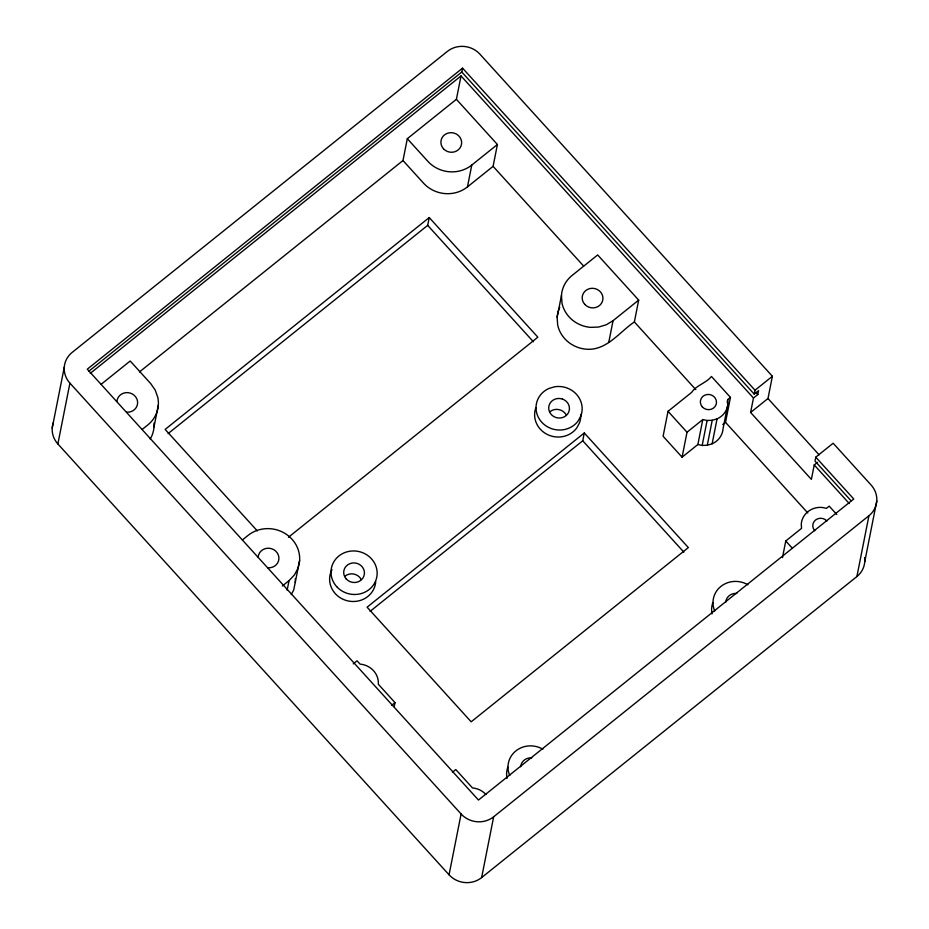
<?xml version="1.0" encoding="UTF-8"?>
<svg xmlns="http://www.w3.org/2000/svg" width="929" height="929" viewBox="0 0 929 929"><rect width="100%" height="100%" fill="white"/><g stroke="black" fill="none" stroke-linecap="round" stroke-linejoin="round"><path stroke-width="1.39" d="M52.221 428.037L64.264 367.21M864.597 557.516A23.132 21.727 11.2 0 1 856.898 576.549L481.628 877.591A23.132 21.727 11.2 0 1 449.055 874.804L57.877 443.946L69.919 383.131A23.132 21.727 11.2 0 1 72.102 352.451L447.372 51.409A23.132 21.727 11.2 0 1 479.945 54.196L772.382 376.291L767.981 398.518L750.609 412.453L811.377 479.387L814.234 464.953L817.485 462.34M154.017 426.91L158.336 405.079M287.154 590.159L289.047 580.602L294.412 574.97L298.023 568.176L299.614 560.686A31.226 29.322 11.2 0 0 282.358 531.992A31.226 29.322 11.2 0 0 248.02 535.429L242.446 539.9M291.288 594.537L293.703 590.008L299.614 560.686M139.443 371.948L402.989 160.531L407.308 138.7L456.394 99.322L461.028 75.934L753.465 398.03L750.609 412.453M168.126 433.588L427.688 225.352L429.233 217.56L537.856 337.192L288.443 537.276M461.794 72.032L462.561 68.142L755.01 390.226L754.232 394.128L461.794 72.032L88.778 371.275M402.989 160.531L423.496 183.118A31.226 29.322 11.2 0 0 467.461 186.892L471.781 165.06L497.41 144.506L456.394 99.322M467.461 186.892L493.09 166.337L497.41 144.506M394.198 706.795L395.011 702.626L378.335 684.232A19.66 18.464 11.2 0 0 360.08 664.119L357.038 660.798L353.217 663.863M557.145 317.253L561.464 295.41A31.226 29.322 11.2 0 1 572.043 275.495L597.672 254.941L638.687 300.113L634.368 321.945C619.376 332.083 606.393 350.976 586.153 349.188A31.226 29.322 11.2 0 1 557.667 324.918L557.145 317.253A31.226 29.322 11.2 0 1 559.734 307.406M449.055 874.804L461.098 813.978L69.919 383.131M481.628 877.591L493.671 816.777L868.94 515.723A23.132 21.727 11.2 0 0 871.123 485.054L833.15 443.226L815.778 457.161L815 461.063L851.034 500.743M370.09 611.363L582.738 440.776L584.283 432.972L688.343 547.587L471.177 721.81L367.106 607.194L584.283 432.972M608.739 342.499L613.059 320.668L638.687 300.113M668.032 411.315L663.097 436.27L682.083 457.184L697.865 444.526L702.8 419.571L707.108 420.489L712.218 420.291L717.072 418.851A19.66 18.464 11.2 0 0 727.999 403.732L727.709 399.586L730.461 397.391L711.475 376.477C705.901 383.259 696.425 385.198 691.559 392.444L668.032 411.315L687.019 432.229L682.083 457.184M697.865 444.526L702.173 445.444L707.108 420.489M702.173 445.444L707.283 445.246L712.218 420.291M707.283 445.246L712.125 443.807L717.072 418.851M727.163 402.362L727.709 399.586M727.999 403.732L723.052 428.687A19.66 18.464 11.2 0 1 712.125 443.807M722.774 424.541L725.514 422.335L730.461 397.391M753.465 398.03L757.809 394.546L758.575 390.644L754.232 394.128M782.473 557.621L785.771 540.992L801.553 528.334L801.262 524.188A19.66 18.464 11.2 0 1 822.153 507.443L826.462 508.349L829.202 506.142L836.797 514.515M856.898 576.549L868.94 515.723M864.736 561.79L876.779 500.963M462.561 68.142L87.291 369.185L478.47 800.043L853.751 498.989L815.778 457.161M90.264 373.365L461.028 75.934M101.191 384.269L130.199 361.009L150.707 383.596L155.213 390.087L157.814 397.415A31.226 29.322 11.2 0 1 147.757 424.994L142.183 429.465M429.233 217.56L165.153 429.407L257.287 530.889M282.346 585.978L289.047 580.602M687.019 432.229L702.8 419.571M755.01 390.226L772.382 376.291M391.724 705.274L395.011 702.626M452.493 772.196L455.779 769.56L472.501 787.931A19.66 18.464 11.2 0 1 485.948 794.516M613.059 320.668L606.3 324.767L598.59 327.054L590.472 327.356A31.226 29.322 11.2 0 1 561.987 303.086L561.464 295.41M767.981 398.518L819.099 454.827M755.858 392.398L757.809 394.546M814.234 464.953L849.292 503.564M493.09 166.337L583.621 266.054M634.368 321.945L695.798 389.611M725.514 422.335L807.812 512.971M785.771 540.992L792.414 548.307M407.308 138.7L427.816 161.286A31.226 29.322 11.2 0 0 471.781 165.06M427.688 225.352L533.409 341.791M582.738 440.776L683.883 552.174M295.306 578.674A31.226 29.322 11.2 0 1 295.294 582.518M345.077 576.096A10.405 9.778 11.2 0 1 361.23 579.522M375.711 581.705A23.132 21.727 11.2 0 1 346.68 600.61A23.132 21.727 11.2 0 1 332.001 569.605M550.084 411.64A10.405 9.778 11.2 0 1 557.621 409.41L560.28 409.968A10.405 9.778 11.2 0 1 566.249 415.054M535.847 407.75A23.132 21.727 11.2 0 0 547.46 434.551A23.132 21.727 11.2 0 0 576.863 427.816L579.533 422.788A23.132 21.727 11.2 0 0 580.73 414.392M712.032 613.895A23.132 21.727 11.2 0 1 712.833 602.677M507.025 778.363A23.132 21.727 11.2 0 1 507.826 767.133M154.017 423.067A31.226 29.322 11.2 0 1 150.219 439.045M509.719 775.471A23.132 21.727 11.2 0 1 515.978 750.818A23.132 21.727 11.2 0 1 542.884 749.215M520.693 766.75A10.405 9.778 11.2 0 1 531.748 757.878M714.738 611.003A23.132 21.727 11.2 0 1 720.985 586.35A23.132 21.727 11.2 0 1 747.903 584.759M725.7 602.294A10.405 9.778 11.2 0 1 736.767 593.422M116.891 401.525A10.405 9.778 11.2 0 1 127.947 392.653A10.405 9.778 11.2 0 1 137.608 403.302A10.405 9.778 11.2 0 1 126.553 412.174M258.169 557.133A10.405 9.778 11.2 0 1 269.224 548.261A10.405 9.778 11.2 0 1 278.897 558.91A10.405 9.778 11.2 0 1 267.842 567.782M814.756 530.749A8.094 7.606 11.2 0 1 815.523 520.019A8.094 7.606 11.2 0 1 826.926 520.995M57.877 443.946A23.132 21.727 11.2 0 1 53.406 422.486M493.671 816.777A23.132 21.727 11.2 0 1 461.098 813.978M580.927 415.774L578.256 420.802A23.132 21.727 11.2 0 1 541.712 422.184A23.132 21.727 11.2 0 1 548.911 388.485L554.613 386.789A23.132 21.727 11.2 0 1 580.927 415.774M562.44 399.052L559.781 398.495A10.405 9.778 11.2 0 0 548.725 407.355A10.405 9.778 11.2 0 0 558.387 418.004A10.405 9.778 11.2 0 0 569.442 409.143L569.268 406.577A10.405 9.778 11.2 0 0 562.44 399.052M336.693 586.652A23.132 21.727 11.2 0 0 375.92 580.23A23.132 21.727 11.2 0 0 349.606 551.257A23.132 21.727 11.2 0 0 336.693 586.652M346.25 578.988A10.405 9.778 11.2 0 0 363.901 576.096A10.405 9.778 11.2 0 0 352.056 563.055A10.405 9.778 11.2 0 0 346.25 578.988M584.736 304.352A10.405 9.778 11.2 0 0 602.387 301.472A10.405 9.778 11.2 0 0 590.542 288.431A10.405 9.778 11.2 0 0 584.736 304.352M443.458 148.745A10.405 9.778 11.2 0 0 461.098 145.853A10.405 9.778 11.2 0 0 449.264 132.812A10.405 9.778 11.2 0 0 443.458 148.745M702.336 406.925A8.094 7.606 11.2 0 0 716.062 404.684A8.094 7.606 11.2 0 0 706.853 394.546A8.094 7.606 11.2 0 0 702.336 406.925"/></g></svg>
